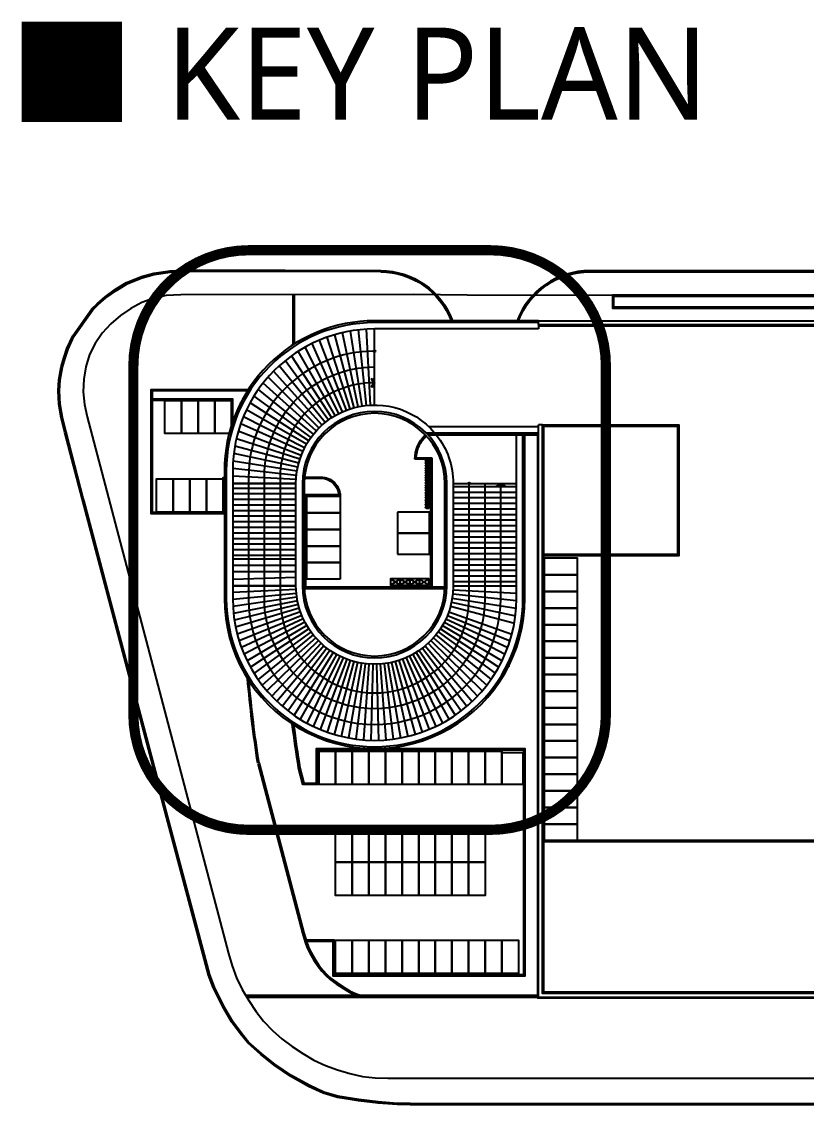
# Model space of a CAD drawing. Header units: millimetres. Extents: x 367092 to 767578, y 396038 to 811791.
# Drawn here: x 545715 to 553387, y 446179 to 456782 of the extents above; entities that cross this region are included whole.
import ezdxf
from ezdxf.enums import TextEntityAlignment as Align

# ---------------------------------------------------------------- set-up
doc = ezdxf.new("R2010")
doc.units = ezdxf.units.MM
doc.header["$LTSCALE"] = 100
doc.header["$MEASUREMENT"] = 0
doc.header["$PDSIZE"] = -10
doc.linetypes.add('CENTER', pattern=[2, 1.25, -0.25, 0.25, -0.25])
doc.linetypes.add('HID', pattern=[2.5, 1.5, -1])
for name, color, linetype in [('CEN(ST)', 1, 'CENTER'), ('KEYPLAN', 8, 'CONTINUOUS'), ('LED', 7, 'CONTINUOUS'), ('TEXT', 3, 'CONTINUOUS')]:
    doc.layers.add(name, color=color, linetype=linetype)
doc.styles.add('나눔바른고딕', font='NanumBarunGothic.ttf')

# ---------------------------------------------------------------- blocks, each defined once
blk = doc.blocks.new('KEYPLAN')
at = {"layer": 'KEYPLAN', "ltscale": 0.1}
h = blk.add_hatch(dxfattribs=at)
h.set_pattern_fill('ANSI31', color=256, scale=6944.444444, angle=135)
h.set_pattern_definition([(180, (-35652198.5, -330605.2), (-6e-14, -868.055556), [])])
h.paths.add_polyline_path([(42570, 108076), (52391, 108076), (52391, 119749), (42570, 119749)])
h = blk.add_hatch(dxfattribs=at)
h.set_pattern_fill('ANSI31', color=256, scale=6944.444444, angle=135)
h.set_pattern_definition([(180, (-35652198.5, -328621.1), (-6e-14, -868.055556), [])])
h.paths.add_polyline_path([(76796, 103876), (76796, 119749), (86617, 119749), (86617, 103876)])
at = {"layer": 'CEN(ST)', "linetype": 'HID', "ltscale": 0.5, "const_width": 1587}
blk.add_lwpolyline([(27153, 138053, -0.4142136), (45089, 155990), (82554, 155990, -0.4142136), (100490, 138053), (100490, 83903, -0.4142136), (82554, 65966), (45089, 65966, -0.4142136), (27153, 83903)], format="xyb", close=True, dxfattribs=at)
at = {"layer": 'KEYPLAN', "ltscale": 0.1}
for p, q in [((90040, 143757), (64594, 143757)), ((72964, 128628), (90040, 128628)), ((86617, 101892), (86617, 127339)), ((72616, 123339), (72616, 123416)), ((72616, 123416), (72993, 123416)), ((72616, 123258), (72616, 123317)), ((72616, 122961), (72616, 123236)), ((72616, 122879), (72616, 122939)), ((72635, 123258), (72635, 123317)), ((72635, 122879), (72635, 122939)), ((72648, 123258), (72648, 123317)), ((72648, 122879), (72648, 122939)), ((72666, 123339), (72666, 123366)), ((72666, 123366), (72944, 123366)), ((72666, 123258), (72666, 123317)), ((72666, 122961), (72666, 123236)), ((72666, 122879), (72666, 122939)), ((72944, 123339), (72944, 123366)), ((72944, 123258), (72944, 123317)), ((72944, 122961), (72944, 123236)), ((72944, 122879), (72944, 122939)), ((72962, 123258), (72962, 123317)), ((72962, 122879), (72962, 122939)), ((72975, 123258), (72975, 123317)), ((72975, 122879), (72975, 122939)), ((72993, 123339), (72993, 123416)), ((72993, 123258), (72993, 123317)), ((72993, 122961), (72993, 123236)), ((72993, 122879), (72993, 122939)), ((73324, 103728), (73324, 123519)), ((42570, 121733), (42570, 101892)), ((72616, 122582), (72616, 122857)), ((72616, 122501), (72616, 122560)), ((72616, 122202), (72616, 122478)), ((72616, 121823), (72616, 122099)), ((72616, 121742), (72616, 121801)), ((72616, 121719), (72616, 121643)), ((72616, 121643), (72993, 121643)), ((72616, 121445), (72616, 121521)), ((72616, 121521), (72993, 121521)), ((72616, 121364), (72616, 121423)), ((72616, 121067), (72616, 121342)), ((72635, 122500), (72635, 122560)), ((72635, 122121), (72635, 122180)), ((72635, 121742), (72635, 121801)), ((72635, 121364), (72635, 121423)), ((72648, 122500), (72648, 122560)), ((72648, 122121), (72648, 122180)), ((72648, 121742), (72648, 121801)), ((72648, 121364), (72648, 121423)), ((72666, 122582), (72666, 122857)), ((72666, 122501), (72666, 122560)), ((72666, 122202), (72666, 122478)), ((72666, 121823), (72666, 122099)), ((72666, 121742), (72666, 121801)), ((72666, 121719), (72666, 121693)), ((72666, 121693), (72944, 121693)), ((72666, 121445), (72666, 121472)), ((72666, 121472), (72944, 121472)), ((72666, 121364), (72666, 121423)), ((72666, 121067), (72666, 121342)), ((72944, 122582), (72944, 122857)), ((72944, 122501), (72944, 122560)), ((72944, 122202), (72944, 122478)), ((72944, 122121), (72944, 122180)), ((72944, 121823), (72944, 122099)), ((72944, 121742), (72944, 121801)), ((72944, 121719), (72944, 121693)), ((72944, 121445), (72944, 121472)), ((72944, 121364), (72944, 121423)), ((72944, 121067), (72944, 121342)), ((72962, 122500), (72962, 122560)), ((72962, 122121), (72962, 122180)), ((72962, 121742), (72962, 121801)), ((72962, 121364), (72962, 121423)), ((72975, 122500), (72975, 122560)), ((72975, 122121), (72975, 122180)), ((72975, 121742), (72975, 121801)), ((72975, 121364), (72975, 121423)), ((72993, 122582), (72993, 122857)), ((72993, 122501), (72993, 122560)), ((72993, 122202), (72993, 122478)), ((72993, 122121), (72993, 122180)), ((72993, 121823), (72993, 122099)), ((72993, 121742), (72993, 121801)), ((72993, 121719), (72993, 121643)), ((72993, 121445), (72993, 121521)), ((72993, 121364), (72993, 121423)), ((72993, 121067), (72993, 121342)), ((72616, 120985), (72616, 121044)), ((72616, 120688), (72616, 120963)), ((72616, 120606), (72616, 120665)), ((72616, 120308), (72616, 120584)), ((72616, 119929), (72616, 120205)), ((72616, 119848), (72616, 119907)), ((72616, 119825), (72616, 119749)), ((72616, 119749), (72993, 119749)), ((72616, 119512), (72616, 119588)), ((72616, 119588), (72993, 119588)), ((72635, 120985), (72635, 121044)), ((72635, 120606), (72635, 120665)), ((72635, 120226), (72635, 120286)), ((72635, 119847), (72635, 119907)), ((72648, 120985), (72648, 121044)), ((72648, 120606), (72648, 120665)), ((72648, 120226), (72648, 120286)), ((72648, 119847), (72648, 119907)), ((72666, 120985), (72666, 121044)), ((72666, 120688), (72666, 120963)), ((72666, 120606), (72666, 120665)), ((72666, 120308), (72666, 120584)), ((72666, 119929), (72666, 120205)), ((72666, 119848), (72666, 119907)), ((72666, 119825), (72666, 119798)), ((72666, 119798), (72944, 119798)), ((72666, 119512), (72666, 119538)), ((72666, 119538), (72944, 119538)), ((72944, 120985), (72944, 121044)), ((72944, 120688), (72944, 120963)), ((72944, 120606), (72944, 120665)), ((72944, 120308), (72944, 120584)), ((72944, 120227), (72944, 120286)), ((72944, 119929), (72944, 120205)), ((72944, 119848), (72944, 119907)), ((72944, 119825), (72944, 119798)), ((72944, 119512), (72944, 119538)), ((72962, 120985), (72962, 121044)), ((72962, 120606), (72962, 120665)), ((72962, 120226), (72962, 120286)), ((72962, 119847), (72962, 119907)), ((72975, 120985), (72975, 121044)), ((72975, 120606), (72975, 120665)), ((72975, 120226), (72975, 120286)), ((72975, 119847), (72975, 119907)), ((72993, 120985), (72993, 121044)), ((72993, 120688), (72993, 120963)), ((72993, 120606), (72993, 120665)), ((72993, 120308), (72993, 120584)), ((72993, 120227), (72993, 120286)), ((72993, 119929), (72993, 120205)), ((72993, 119848), (72993, 119907)), ((72993, 119825), (72993, 119749)), ((72993, 119512), (72993, 119588)), ((72616, 119431), (72616, 119489)), ((72616, 119133), (72616, 119409)), ((72616, 119052), (72616, 119111)), ((72616, 118754), (72616, 119030)), ((72616, 118673), (72616, 118732)), ((72616, 118375), (72616, 118650)), ((72616, 117996), (72616, 118271)), ((72616, 117914), (72616, 117974)), ((72616, 117892), (72616, 117815)), ((72635, 119431), (72635, 119489)), ((72635, 119051), (72635, 119111)), ((72635, 118672), (72635, 118732)), ((72635, 118293), (72635, 118353)), ((72635, 117914), (72635, 117974)), ((72648, 119431), (72648, 119489)), ((72648, 119051), (72648, 119111)), ((72648, 118672), (72648, 118732)), ((72648, 118293), (72648, 118353)), ((72648, 117914), (72648, 117974)), ((72666, 119431), (72666, 119489)), ((72666, 119133), (72666, 119409)), ((72666, 119052), (72666, 119111)), ((72666, 118754), (72666, 119030)), ((72666, 118673), (72666, 118732)), ((72666, 118375), (72666, 118650)), ((72666, 117996), (72666, 118271)), ((72666, 117914), (72666, 117974)), ((72666, 117892), (72666, 117865)), ((72666, 117865), (72944, 117865)), ((72944, 119431), (72944, 119489)), ((72944, 119133), (72944, 119409)), ((72944, 119052), (72944, 119111)), ((72944, 118754), (72944, 119030)), ((72944, 118673), (72944, 118732)), ((72944, 118375), (72944, 118650)), ((72944, 118293), (72944, 118353)), ((72944, 117996), (72944, 118271)), ((72944, 117914), (72944, 117974)), ((72944, 117892), (72944, 117865)), ((72962, 119431), (72962, 119489)), ((72962, 119051), (72962, 119111)), ((72962, 118672), (72962, 118732)), ((72962, 118293), (72962, 118353)), ((72962, 117914), (72962, 117974)), ((72975, 119431), (72975, 119489)), ((72975, 119051), (72975, 119111)), ((72975, 118672), (72975, 118732)), ((72975, 118293), (72975, 118353)), ((72975, 117914), (72975, 117974)), ((72993, 119431), (72993, 119489)), ((72993, 119133), (72993, 119409)), ((72993, 119052), (72993, 119111)), ((72993, 118754), (72993, 119030)), ((72993, 118673), (72993, 118732)), ((72993, 118375), (72993, 118650)), ((72993, 118293), (72993, 118353)), ((72993, 117996), (72993, 118271)), ((72993, 117914), (72993, 117974)), ((72993, 117892), (72993, 117815)), ((72616, 117815), (72993, 117815)), ((72616, 117617), (72616, 117693)), ((72616, 117693), (72993, 117693)), ((72616, 117536), (72616, 117595)), ((72616, 117239), (72616, 117514)), ((72616, 117157), (72616, 117217)), ((72616, 116860), (72616, 117135)), ((72616, 116778), (72616, 116838)), ((72616, 116480), (72616, 116756)), ((72616, 116101), (72616, 116377)), ((72635, 117536), (72635, 117595)), ((72635, 117157), (72635, 117217)), ((72635, 116778), (72635, 116838)), ((72635, 116398), (72635, 116458)), ((72648, 117536), (72648, 117595)), ((72648, 117157), (72648, 117217)), ((72648, 116778), (72648, 116838)), ((72648, 116398), (72648, 116458)), ((72666, 117617), (72666, 117644)), ((72666, 117644), (72944, 117644)), ((72666, 117536), (72666, 117595)), ((72666, 117239), (72666, 117514)), ((72666, 117157), (72666, 117217)), ((72666, 116860), (72666, 117135)), ((72666, 116778), (72666, 116838)), ((72666, 116480), (72666, 116756)), ((72666, 116101), (72666, 116377)), ((72944, 117617), (72944, 117644)), ((72944, 117536), (72944, 117595)), ((72944, 117239), (72944, 117514)), ((72944, 117157), (72944, 117217)), ((72944, 116860), (72944, 117135)), ((72944, 116778), (72944, 116838)), ((72944, 116480), (72944, 116756)), ((72944, 116399), (72944, 116458)), ((72944, 116101), (72944, 116377)), ((72962, 117536), (72962, 117595)), ((72962, 117157), (72962, 117217)), ((72962, 116778), (72962, 116838)), ((72962, 116398), (72962, 116458)), ((72975, 117536), (72975, 117595)), ((72975, 117157), (72975, 117217)), ((72975, 116778), (72975, 116838)), ((72975, 116398), (72975, 116458)), ((72993, 117617), (72993, 117693)), ((72993, 117536), (72993, 117595)), ((72993, 117239), (72993, 117514)), ((72993, 117157), (72993, 117217)), ((72993, 116860), (72993, 117135)), ((72993, 116778), (72993, 116838)), ((72993, 116480), (72993, 116756)), ((72993, 116399), (72993, 116458)), ((72993, 116101), (72993, 116377)), ((73125, 115311), (68165, 115311)), ((68165, 115311), (68165, 112037)), ((72616, 116020), (72616, 116079)), ((72616, 115997), (72616, 115921)), ((72616, 115921), (72993, 115921)), ((72635, 116020), (72635, 116079)), ((72648, 116020), (72648, 116079)), ((72666, 116020), (72666, 116079)), ((72666, 115997), (72666, 115971)), ((72666, 115971), (72944, 115971)), ((72944, 116020), (72944, 116079)), ((72944, 115997), (72944, 115971)), ((72962, 116020), (72962, 116079)), ((72975, 116020), (72975, 116079)), ((72993, 116020), (72993, 116079)), ((72993, 115997), (72993, 115921)), ((73125, 112037), (73125, 115311)), ((73125, 112037), (68165, 112037)), ((68165, 112037), (68165, 108763)), ((68165, 112037), (73125, 112037)), ((73125, 108763), (73125, 112037)), ((68165, 108763), (73125, 108763)), ((42572, 104876), (52391, 105221))]:
    blk.add_line(p, q, dxfattribs=at)
for points in [[(70122, 23278), (68112, 23280), (65137, 23505), (62112, 23900), (58831, 24403), (56634, 25061), (54338, 26121), (51577, 27663), (48997, 29418), (46918, 31054), (44896, 32874), (43714, 34322), (42377, 36155), (41190, 38200), (39536, 41471), (38809, 43404), (32301, 67914), (19195, 117421), (16519, 127664), (15947, 129967), (15592, 132065), (15470, 134149), (15584, 135862), (15963, 137895), (16365, 139294), (16829, 140720), (17730, 142684), (20728, 146870), (21556, 147689), (22774, 148777), (24401, 149921), (26097, 150954), (28438, 151899), (30339, 152407), (32836, 152795), (34887, 152889), (35879, 152888)], [(70123, 23476), (68120, 23478), (65157, 23702), (62140, 24096), (58874, 24597), (56704, 25247), (54428, 26298), (51681, 27832), (49114, 29579), (47046, 31205), (45040, 33011), (43871, 34443), (42543, 36264), (41364, 38294), (39718, 41551), (38998, 43465), (32507, 67914), (19506, 117021), (19383, 117486), (16712, 127713), (16141, 130007), (15790, 132088), (15669, 134148), (15781, 135838), (16157, 137849), (16555, 139236), (17014, 140648), (17902, 142584), (20879, 146741), (21692, 147544), (22898, 148622), (24510, 149755), (26187, 150776), (28501, 151710), (30380, 152212), (32856, 152597), (34892, 152691), (35879, 152689)], [(65537, 152810), (35879, 152884)], [(65537, 152612), (35879, 152686)], [(171446, 148956), (78972, 148999), (70683, 149112), (34530, 149086), (32225, 148972), (30324, 148571), (28484, 147882), (26766, 146964), (25156, 145860), (23672, 144576), (22325, 143131), (21209, 141525), (20339, 139770), (19755, 137898), (19454, 135975), (19362, 134003), (19563, 132041), (19984, 130116), (41931, 46737), (42488, 44840), (43154, 42990), (44056, 41157), (45047, 39462), (46139, 37792), (47361, 36241), (48721, 34798), (50200, 33487), (51789, 32310), (53460, 31206), (55171, 30205), (56968, 29364), (58836, 28678), (60743, 28103), (62692, 27662), (64665, 27456), (66643, 27393), (273508, 27393)], [(51947, 141325), (51941, 149099)], [(52145, 141451), (52139, 149099)], [(90040, 144749), (64594, 144749)], [(90040, 144452), (90040, 145047), (254623, 145047)], [(62057, 131685), (59612, 143186)], [(62685, 131801), (60842, 143435)], [(63318, 131885), (62085, 143614)], [(63955, 131935), (63337, 143721)], [(64594, 131952), (64594, 143757)], [(90040, 144452), (90040, 143757)], [(90040, 144452), (254623, 144452)], [(90040, 144253), (254425, 144253), (254425, 133837), (257897, 133837), (257897, 137606), (264941, 137606), (264941, 47378), (257897, 47378), (257897, 51148), (254425, 51148), (254425, 40731), (90834, 40731), (90834, 128678)], [(59630, 130897), (54905, 141511)], [(60221, 131141), (56041, 142029)], [(60823, 131354), (57207, 142482)], [(61435, 131536), (58399, 142868)], [(58492, 130317), (52734, 140291)], [(59054, 130622), (53801, 140931)], [(56914, 129232), (49786, 138036)], [(57421, 129621), (50723, 138841)], [(57948, 129983), (51707, 139593)], [(56429, 128817), (48897, 137182)], [(55526, 127914), (47277, 135341)], [(55965, 128378), (48060, 136283)], [(64197, 136086), (64594, 135399), (64197, 134712), (64111, 134761), (64479, 135399), (64111, 136037), (64197, 136086)], [(44978, 134333), (29871, 134333), (29871, 115111), (41280, 115111), (41280, 120468)], [(44852, 134134), (30070, 134134), (30070, 132869)], [(54722, 126922), (45880, 133346)], [(55111, 127429), (46550, 134361)], [(42570, 129380), (42570, 132869), (30070, 132869)], [(42371, 128783), (42371, 132671), (30070, 132671), (30070, 115309), (41082, 115309), (41082, 120667), (41280, 120667)], [(42008, 127512), (39792, 127512), (39792, 132671), (42371, 132671), (42371, 128783)], [(54360, 126395), (45269, 132299)], [(53721, 125289), (44231, 130125)], [(54026, 125851), (44719, 131224)], [(53446, 124712), (43805, 129005)], [(254623, 40533), (90635, 40533), (90635, 128876), (90040, 128876)], [(254623, 39938), (90040, 39938), (90040, 128876)], [(90635, 128876), (111791, 128876), (111791, 108539), (90635, 108539)], [(90635, 128678), (111593, 128678), (111593, 108737), (90635, 108737)], [(52988, 123520), (43142, 126720)], [(53202, 124122), (43442, 127869)], [(72560, 127636), (90040, 127636)], [(72844, 127339), (90040, 127339)], [(266528, 44675), (265859, 44675), (265859, 39814), (89916, 39814), (89916, 127438)], [(52807, 122908), (42905, 125561)], [(52542, 121658), (42621, 123230)], [(52658, 122286), (42731, 124396)], [(73324, 123519), (70844, 123519)], [(73522, 123718), (71046, 123718)], [(73522, 103728), (73522, 123718)], [(52458, 121025), (42572, 122064)], [(52408, 120388), (42570, 120904)], [(42570, 119749), (52391, 119749)], [(52391, 119749), (42570, 119749)], [(76796, 119749), (86617, 119749)], [(83475, 119353), (84162, 119749), (84849, 119353), (84800, 119267), (84162, 119635), (83524, 119267), (83475, 119353)], [(42570, 108076), (52391, 108076)], [(42570, 107084), (52391, 107084)], [(42570, 106092), (52391, 106092)], [(67074, 103976), (68562, 103976), (68562, 104968), (67074, 104968), (67074, 103976), (68562, 104968), (68562, 103976), (67074, 104968)], [(68562, 103976), (70050, 103976), (70050, 104968), (68562, 104968), (68562, 103976), (70050, 104968), (70050, 103976), (68562, 104968)], [(70050, 103976), (71538, 103976), (71538, 104968), (70050, 104968), (70050, 103976), (71538, 104968), (71538, 103976), (70050, 104968)], [(71538, 103976), (73026, 103976), (73026, 104968), (71538, 104968), (71538, 103976), (73026, 104968), (73026, 103976), (71538, 104968)], [(52391, 103876), (42570, 103876)], [(42570, 103876), (52391, 103876)], [(52391, 103876), (42570, 103876)], [(52406, 103287), (42570, 102811)], [(52448, 102699), (42570, 101741)], [(53681, 103728), (75505, 103728)], [(53681, 103430), (75497, 103430)], [(76779, 103238), (86617, 102722)], [(76796, 103876), (86617, 103876)], [(52519, 102113), (42604, 100665)], [(52619, 101532), (42691, 99588)], [(76529, 101339), (86456, 99229)], [(76646, 101967), (86567, 100396)], [(76729, 102601), (86615, 101562)], [(52746, 100956), (42831, 98512)], [(52901, 100387), (43025, 97440)], [(53083, 99826), (43272, 96374)], [(76104, 99826), (85915, 96374)], [(76380, 100718), (86282, 98065)], [(53292, 99275), (43574, 95318)], [(53528, 98734), (43929, 94274)], [(53789, 98206), (44338, 93245)], [(54076, 97690), (44800, 92235)], [(75112, 97690), (84387, 92235)], [(75398, 98206), (84849, 93245)], [(75660, 98734), (85258, 94274)], [(75895, 99275), (85613, 95318)], [(54387, 97189), (45314, 91245)], [(54722, 96704), (45880, 90280)], [(55080, 96235), (46496, 89341)], [(74108, 96235), (82691, 89341)], [(74466, 96704), (83307, 90280)], [(74801, 97189), (83873, 91245)], [(55460, 95785), (47161, 88433)], [(55862, 95353), (47874, 87556)], [(56284, 94941), (48634, 86715)], [(56725, 94550), (49438, 85913)], [(72462, 94550), (79749, 85913)], [(72904, 94941), (80553, 86715)], [(73326, 95353), (81313, 87556)], [(73727, 95785), (82026, 88433)], [(57185, 94181), (50284, 85150)], [(57662, 93834), (51172, 84431)], [(58155, 93511), (52097, 83757)], [(58663, 93212), (53058, 83131)], [(59186, 92938), (54052, 82555)], [(59720, 92689), (55077, 82030)], [(69467, 92689), (74110, 82030)], [(70002, 92938), (75135, 82555)], [(70524, 93212), (76129, 83131)], [(71032, 93511), (77090, 83757)], [(71525, 93834), (78016, 84431)], [(72002, 94181), (78903, 85150)], [(60267, 92467), (56130, 81560)], [(60823, 92271), (57207, 81144)], [(61388, 92103), (58307, 80785)], [(61961, 91961), (59424, 80484)], [(62539, 91848), (60557, 80241)], [(63123, 91763), (61702, 80059)], [(63710, 91706), (62855, 79937)], [(64299, 91678), (64014, 79876)], [(64889, 91678), (65174, 79876)], [(65478, 91706), (66332, 79937)], [(66064, 91763), (67486, 80059)], [(66648, 91848), (68630, 80241)], [(67227, 91961), (69763, 80484)], [(67799, 92103), (70881, 80785)], [(68364, 92271), (71980, 81144)], [(68921, 92467), (73057, 81560)], [(64594, 78380), (87709, 78380), (87709, 43460), (58344, 43460), (58344, 48817), (53935, 48817)], [(64594, 78579), (87907, 78579), (87907, 43261), (58145, 43261), (58145, 48618), (53993, 48618)], [(46464, 76286), (53401, 49930), (53810, 48536), (54130, 47649), (54549, 46797), (55174, 45727), (55815, 44747), (56386, 44023), (57020, 43350), (57705, 42743), (58616, 42068), (59753, 41317), (60713, 40755), (61553, 40362), (61898, 40235)], [(46655, 76337), (53592, 49983), (53999, 48598), (54313, 47726), (54724, 46891), (55343, 45832), (55976, 44863), (56537, 44152), (57158, 43493), (57830, 42897), (58730, 42231), (59858, 41485), (60805, 40931), (61629, 40546), (62473, 40235)], [(254822, 50950), (254822, 54104), (249862, 54104), (249862, 64293), (90635, 64293)], [(254623, 50950), (254623, 53906), (249663, 53906), (249663, 64095), (90635, 64095)], [(89916, 40235), (44624, 40235)], [(89916, 39938), (44798, 39938)]]:
    blk.add_lwpolyline(points, dxfattribs=at)
for points in [[(65537, 152810), (65537, 152810, -0.313556), (76697, 145047)], [(65537, 152612, -0.311828), (76485, 145047, -0.311828)], [(211122, 152813), (97976, 152813, 0.31169), (86717, 145049), (86717, 145047)], [(86928, 145047, -0.3099832), (97976, 152614), (211122, 152615)], [(90040, 145047), (64594, 145047, 0.4142136), (41280, 121733), (41280, 101892, 1.0000003), (87907, 101892), (87907, 127339)], [(75506, 144749), (64594, 144749, 0.4142136), (41578, 121733), (41578, 101892, 1), (87610, 101892), (87610, 127339)], [(64594, 140310, 0.4142136), (45025, 120741), (45025, 101892, 1.0000005), (84162, 101892), (84162, 119749)], [(81707, 119749), (81707, 101892, -1.0000003), (47481, 101892), (47481, 120741, -0.4142136), (64594, 137855)], [(64594, 135399, 0.4142136), (49936, 120741), (49936, 101892, 1.0000006), (79251, 101892), (79251, 119749)], [(74149, 127339, -0.1694011), (76796, 119749), (76796, 103876, -1), (52391, 103876), (52391, 119749, -0.6984771), (73905, 127636, -0.6984771)], [(53383, 103876, 1), (75804, 103876), (75804, 119749, 1), (53383, 119749), (53383, 103876)], [(53681, 103876, 1), (75506, 103876), (75506, 119749, 1), (53681, 119749), (53681, 103876)], [(70844, 123519, -0.2042349), (72461, 127312, -0.2042349)], [(71046, 123718, -0.1939549), (72597, 127168, -0.1939549)], [(72659, 123339, 0.2594763), (72641, 123349, 0.2594763), (72623, 123339, 1)], [(72623, 123317, 0.1795348), (72635, 123308, 1)], [(72635, 123267, 0.1795348), (72623, 123258, 1)], [(72623, 123236, 0.5564149), (72659, 123236, 1)], [(72659, 122960, 0.2594763), (72641, 122970, 0.2594763), (72623, 122960, 1)], [(72623, 122938, 0.1795348), (72635, 122929, 1)], [(72635, 122888, 0.1795348), (72623, 122879, 1)], [(72648, 123308, 0.1795348), (72659, 123317, 0.2594763)], [(72659, 123258, 0.1795348), (72648, 123267, 0.2594763)], [(72648, 122929, 0.1795348), (72659, 122938, 0.2594763)], [(72659, 122879, 0.1795348), (72648, 122888, 0.2594763)], [(72951, 123339, -0.2594763), (72969, 123349, -0.2594763), (72986, 123339, -1)], [(72962, 123308, -0.1795348), (72951, 123317, -0.2594763)], [(72951, 123258, -0.1795348), (72962, 123267, -0.2594763)], [(72986, 123236, -0.5564149), (72951, 123236, -1)], [(72951, 122960, -0.2594763), (72969, 122970, -0.2594763), (72986, 122960, -1)], [(72962, 122929, -0.1795348), (72951, 122938, -0.2594763)], [(72951, 122879, -0.1795348), (72962, 122888, -0.2594763)], [(72986, 123317, -0.1795348), (72975, 123308, -1)], [(72975, 123267, -0.1795348), (72986, 123258, -1)], [(72986, 122938, -0.1795348), (72975, 122929, -1)], [(72975, 122888, -0.1795348), (72986, 122879, -1)], [(72623, 122857, 0.5564149), (72659, 122857, 1)], [(72659, 122581, 0.2594763), (72641, 122591, 0.2594763), (72623, 122581, 1)], [(72623, 122559, 0.1795348), (72635, 122550, 1)], [(72635, 122509, 0.1795348), (72623, 122501, 1)], [(72623, 122478, 0.5564149), (72659, 122478, 1)], [(72659, 122201, 0.2594763), (72641, 122211, 0.2594763), (72623, 122201, 1)], [(72623, 122179, 0.1795348), (72635, 122170, 1)], [(72635, 122130, 0.1795348), (72623, 122121, 1)], [(72623, 122098, 0.5564149), (72659, 122098, 1)], [(72659, 121823, 0.2594763), (72641, 121833, 0.2594763), (72623, 121823, 1)], [(72623, 121801, 0.1795348), (72635, 121792, 1)], [(72635, 121751, 0.1795348), (72623, 121742, 1)], [(72623, 121720, 0.5564149), (72659, 121720, 1)], [(72659, 121445, 0.2594763), (72641, 121455, 0.2594763), (72623, 121445, 1)], [(72623, 121423, 0.1795348), (72635, 121414, 1)], [(72635, 121373, 0.1795348), (72623, 121364, 1)], [(72623, 121342, 0.5564149), (72659, 121342, 1)], [(72648, 122550, 0.1795348), (72659, 122559, 0.2594763)], [(72659, 122501, 0.1795348), (72648, 122509, 0.2594763)], [(72648, 122170, 0.1795348), (72659, 122179, 0.2594763)], [(72659, 122121, 0.1795348), (72648, 122130, 0.2594763)], [(72648, 121792, 0.1795348), (72659, 121801, 0.2594763)], [(72659, 121742, 0.1795348), (72648, 121751, 0.2594763)], [(72648, 121414, 0.1795348), (72659, 121423, 0.2594763)], [(72659, 121364, 0.1795348), (72648, 121373, 0.2594763)], [(72986, 122857, -0.5564149), (72951, 122857, -1)], [(72951, 122581, -0.2594763), (72969, 122591, -0.2594763), (72986, 122581, -1)], [(72962, 122550, -0.1795348), (72951, 122559, -0.2594763)], [(72951, 122501, -0.1795348), (72962, 122509, -0.2594763)], [(72986, 122478, -0.5564149), (72951, 122478, -1)], [(72951, 122201, -0.2594763), (72969, 122211, -0.2594763), (72986, 122201, -1)], [(72962, 122170, -0.1795348), (72951, 122179, -0.2594763)], [(72951, 122121, -0.1795348), (72962, 122130, -0.2594763)], [(72986, 122098, -0.5564149), (72951, 122098, -1)], [(72951, 121823, -0.2594763), (72969, 121833, -0.2594763), (72986, 121823, -1)], [(72962, 121792, -0.1795348), (72951, 121801, -0.2594763)], [(72951, 121742, -0.1795348), (72962, 121751, -0.2594763)], [(72986, 121720, -0.5564149), (72951, 121720, -1)], [(72951, 121445, -0.2594763), (72969, 121455, -0.2594763), (72986, 121445, -1)], [(72962, 121414, -0.1795348), (72951, 121423, -0.2594763)], [(72951, 121364, -0.1795348), (72962, 121373, -0.2594763)], [(72986, 121342, -0.5564149), (72951, 121342, -1)], [(72986, 122559, -0.1795348), (72975, 122550, -1)], [(72975, 122509, -0.1795348), (72986, 122501, -1)], [(72986, 122179, -0.1795348), (72975, 122170, -1)], [(72975, 122130, -0.1795348), (72986, 122121, -1)], [(72986, 121801, -0.1795348), (72975, 121792, -1)], [(72975, 121751, -0.1795348), (72986, 121742, -1)], [(72986, 121423, -0.1795348), (72975, 121414, -1)], [(72975, 121373, -0.1795348), (72986, 121364, -1)], [(53712, 120567), (56260, 120567, -0.3934265), (59031, 117988), (53681, 117988), (53681, 103678)], [(53728, 120766), (56260, 120766, -0.4142136), (59237, 117790), (53879, 117790), (53879, 103678)], [(72659, 121066, 0.2594763), (72641, 121076, 0.2594763), (72623, 121066, 1)], [(72623, 121044, 0.1795348), (72635, 121035, 1)], [(72635, 120994, 0.1795348), (72623, 120985, 1)], [(72623, 120963, 0.5564149), (72659, 120963, 1)], [(72659, 120687, 0.2594763), (72641, 120697, 0.2594763), (72623, 120687, 1)], [(72623, 120665, 0.1795348), (72635, 120656, 1)], [(72635, 120615, 0.1795348), (72623, 120606, 1)], [(72623, 120584, 0.5564149), (72659, 120584, 1)], [(72659, 120307, 0.2594763), (72641, 120317, 0.2594763), (72623, 120307, 1)], [(72623, 120285, 0.1795348), (72635, 120276, 1)], [(72635, 120235, 0.1795348), (72623, 120226, 1)], [(72623, 120204, 0.5564149), (72659, 120204, 1)], [(72659, 119929, 0.2594763), (72641, 119939, 0.2594763), (72623, 119929, 1)], [(72623, 119906, 0.1795348), (72635, 119898, 1)], [(72635, 119857, 0.1795348), (72623, 119848, 1)], [(72623, 119826, 0.5564149), (72659, 119826, 1)], [(72659, 119512, 0.2594763), (72641, 119522, 0.2594763), (72623, 119512, 1)], [(72648, 121035, 0.1795348), (72659, 121044, 0.2594763)], [(72659, 120985, 0.1795348), (72648, 120994, 0.2594763)], [(72648, 120656, 0.1795348), (72659, 120665, 0.2594763)], [(72659, 120606, 0.1795348), (72648, 120615, 0.2594763)], [(72648, 120276, 0.1795348), (72659, 120285, 0.2594763)], [(72659, 120226, 0.1795348), (72648, 120235, 0.2594763)], [(72648, 119898, 0.1795348), (72659, 119906, 0.2594763)], [(72659, 119848, 0.1795348), (72648, 119857, 0.2594763)], [(72951, 121066, -0.2594763), (72969, 121076, -0.2594763), (72986, 121066, -1)], [(72962, 121035, -0.1795348), (72951, 121044, -0.2594763)], [(72951, 120985, -0.1795348), (72962, 120994, -0.2594763)], [(72986, 120963, -0.5564149), (72951, 120963, -1)], [(72951, 120687, -0.2594763), (72969, 120697, -0.2594763), (72986, 120687, -1)], [(72962, 120656, -0.1795348), (72951, 120665, -0.2594763)], [(72951, 120606, -0.1795348), (72962, 120615, -0.2594763)], [(72986, 120584, -0.5564149), (72951, 120584, -1)], [(72951, 120307, -0.2594763), (72969, 120317, -0.2594763), (72986, 120307, -1)], [(72962, 120276, -0.1795348), (72951, 120285, -0.2594763)], [(72951, 120226, -0.1795348), (72962, 120235, -0.2594763)], [(72986, 120204, -0.5564149), (72951, 120204, -1)], [(72951, 119929, -0.2594763), (72969, 119939, -0.2594763), (72986, 119929, -1)], [(72962, 119898, -0.1795348), (72951, 119906, -0.2594763)], [(72951, 119848, -0.1795348), (72962, 119857, -0.2594763)], [(72986, 119826, -0.5564149), (72951, 119826, -1)], [(72951, 119512, -0.2594763), (72969, 119522, -0.2594763), (72986, 119512, -1)], [(72986, 121044, -0.1795348), (72975, 121035, -1)], [(72975, 120994, -0.1795348), (72986, 120985, -1)], [(72986, 120665, -0.1795348), (72975, 120656, -1)], [(72975, 120615, -0.1795348), (72986, 120606, -1)], [(72986, 120285, -0.1795348), (72975, 120276, -1)], [(72975, 120235, -0.1795348), (72986, 120226, -1)], [(72986, 119906, -0.1795348), (72975, 119898, -1)], [(72975, 119857, -0.1795348), (72986, 119848, -1)], [(72623, 119489, 0.1795348), (72635, 119481, 1)], [(72635, 119440, 0.1795348), (72623, 119431, 1)], [(72623, 119409, 0.5564149), (72659, 119409, 1)], [(72659, 119133, 0.2594763), (72641, 119143, 0.2594763), (72623, 119133, 1)], [(72623, 119110, 0.1795348), (72635, 119102, 1)], [(72635, 119061, 0.1795348), (72623, 119052, 1)], [(72623, 119030, 0.5564149), (72659, 119030, 1)], [(72659, 118754, 0.2594763), (72641, 118764, 0.2594763), (72623, 118754, 1)], [(72623, 118732, 0.1795348), (72635, 118723, 1)], [(72635, 118682, 0.1795348), (72623, 118673, 1)], [(72623, 118651, 0.5564149), (72659, 118651, 1)], [(72659, 118374, 0.2594763), (72641, 118384, 0.2594763), (72623, 118374, 1)], [(72623, 118352, 0.1795348), (72635, 118343, 1)], [(72635, 118302, 0.1795348), (72623, 118293, 1)], [(72623, 118271, 0.5564149), (72659, 118271, 1)], [(72659, 117995, 0.2594763), (72641, 118005, 0.2594763), (72623, 117995, 1)], [(72623, 117973, 0.1795348), (72635, 117964, 1)], [(72635, 117923, 0.1795348), (72623, 117914, 1)], [(72623, 117892, 0.5564149), (72659, 117892, 1)], [(72648, 119481, 0.1795348), (72659, 119489, 0.2594763)], [(72659, 119431, 0.1795348), (72648, 119440, 0.2594763)], [(72648, 119102, 0.1795348), (72659, 119110, 0.2594763)], [(72659, 119052, 0.1795348), (72648, 119061, 0.2594763)], [(72648, 118723, 0.1795348), (72659, 118732, 0.2594763)], [(72659, 118673, 0.1795348), (72648, 118682, 0.2594763)], [(72648, 118343, 0.1795348), (72659, 118352, 0.2594763)], [(72659, 118293, 0.1795348), (72648, 118302, 0.2594763)], [(72648, 117964, 0.1795348), (72659, 117973, 0.2594763)], [(72659, 117914, 0.1795348), (72648, 117923, 0.2594763)], [(72962, 119481, -0.1795348), (72951, 119489, -0.2594763)], [(72951, 119431, -0.1795348), (72962, 119440, -0.2594763)], [(72986, 119409, -0.5564149), (72951, 119409, -1)], [(72951, 119133, -0.2594763), (72969, 119143, -0.2594763), (72986, 119133, -1)], [(72962, 119102, -0.1795348), (72951, 119110, -0.2594763)], [(72951, 119052, -0.1795348), (72962, 119061, -0.2594763)], [(72986, 119030, -0.5564149), (72951, 119030, -1)], [(72951, 118754, -0.2594763), (72969, 118764, -0.2594763), (72986, 118754, -1)], [(72962, 118723, -0.1795348), (72951, 118732, -0.2594763)], [(72951, 118673, -0.1795348), (72962, 118682, -0.2594763)], [(72986, 118651, -0.5564149), (72951, 118651, -1)], [(72951, 118374, -0.2594763), (72969, 118384, -0.2594763), (72986, 118374, -1)], [(72962, 118343, -0.1795348), (72951, 118352, -0.2594763)], [(72951, 118293, -0.1795348), (72962, 118302, -0.2594763)], [(72986, 118271, -0.5564149), (72951, 118271, -1)], [(72951, 117995, -0.2594763), (72969, 118005, -0.2594763), (72986, 117995, -1)], [(72962, 117964, -0.1795348), (72951, 117973, -0.2594763)], [(72951, 117914, -0.1795348), (72962, 117923, -0.2594763)], [(72986, 117892, -0.5564149), (72951, 117892, -1)], [(72986, 119489, -0.1795348), (72975, 119481, -1)], [(72975, 119440, -0.1795348), (72986, 119431, -1)], [(72986, 119110, -0.1795348), (72975, 119102, -1)], [(72975, 119061, -0.1795348), (72986, 119052, -1)], [(72986, 118732, -0.1795348), (72975, 118723, -1)], [(72975, 118682, -0.1795348), (72986, 118673, -1)], [(72986, 118352, -0.1795348), (72975, 118343, -1)], [(72975, 118302, -0.1795348), (72986, 118293, -1)], [(72986, 117973, -0.1795348), (72975, 117964, -1)], [(72975, 117923, -0.1795348), (72986, 117914, -1)], [(72659, 117617, 0.2594763), (72641, 117627, 0.2594763), (72623, 117617, 1)], [(72623, 117595, 0.1795348), (72635, 117586, 1)], [(72635, 117545, 0.1795348), (72623, 117536, 1)], [(72623, 117514, 0.5564149), (72659, 117514, 1)], [(72659, 117238, 0.2594763), (72641, 117248, 0.2594763), (72623, 117238, 1)], [(72623, 117216, 0.1795348), (72635, 117207, 1)], [(72635, 117166, 0.1795348), (72623, 117157, 1)], [(72623, 117135, 0.5564149), (72659, 117135, 1)], [(72659, 116859, 0.2594763), (72641, 116869, 0.2594763), (72623, 116859, 1)], [(72623, 116837, 0.1795348), (72635, 116828, 1)], [(72635, 116787, 0.1795348), (72623, 116778, 1)], [(72623, 116756, 0.5564149), (72659, 116756, 1)], [(72659, 116479, 0.2594763), (72641, 116489, 0.2594763), (72623, 116479, 1)], [(72623, 116457, 0.1795348), (72635, 116448, 1)], [(72635, 116407, 0.1795348), (72623, 116398, 1)], [(72623, 116376, 0.5564149), (72659, 116376, 1)], [(72648, 117586, 0.1795348), (72659, 117595, 0.2594763)], [(72659, 117536, 0.1795348), (72648, 117545, 0.2594763)], [(72648, 117207, 0.1795348), (72659, 117216, 0.2594763)], [(72659, 117157, 0.1795348), (72648, 117166, 0.2594763)], [(72648, 116828, 0.1795348), (72659, 116837, 0.2594763)], [(72659, 116778, 0.1795348), (72648, 116787, 0.2594763)], [(72648, 116448, 0.1795348), (72659, 116457, 0.2594763)], [(72659, 116398, 0.1795348), (72648, 116407, 0.2594763)], [(72951, 117617, -0.2594763), (72969, 117627, -0.2594763), (72986, 117617, -1)], [(72962, 117586, -0.1795348), (72951, 117595, -0.2594763)], [(72951, 117536, -0.1795348), (72962, 117545, -0.2594763)], [(72986, 117514, -0.5564149), (72951, 117514, -1)], [(72951, 117238, -0.2594763), (72969, 117248, -0.2594763), (72986, 117238, -1)], [(72962, 117207, -0.1795348), (72951, 117216, -0.2594763)], [(72951, 117157, -0.1795348), (72962, 117166, -0.2594763)], [(72986, 117135, -0.5564149), (72951, 117135, -1)], [(72951, 116859, -0.2594763), (72969, 116869, -0.2594763), (72986, 116859, -1)], [(72962, 116828, -0.1795348), (72951, 116837, -0.2594763)], [(72951, 116778, -0.1795348), (72962, 116787, -0.2594763)], [(72986, 116756, -0.5564149), (72951, 116756, -1)], [(72951, 116479, -0.2594763), (72969, 116489, -0.2594763), (72986, 116479, -1)], [(72962, 116448, -0.1795348), (72951, 116457, -0.2594763)], [(72951, 116398, -0.1795348), (72962, 116407, -0.2594763)], [(72986, 116376, -0.5564149), (72951, 116376, -1)], [(72986, 117595, -0.1795348), (72975, 117586, -1)], [(72975, 117545, -0.1795348), (72986, 117536, -1)], [(72986, 117216, -0.1795348), (72975, 117207, -1)], [(72975, 117166, -0.1795348), (72986, 117157, -1)], [(72986, 116837, -0.1795348), (72975, 116828, -1)], [(72975, 116787, -0.1795348), (72986, 116778, -1)], [(72986, 116457, -0.1795348), (72975, 116448, -1)], [(72975, 116407, -0.1795348), (72986, 116398, -1)], [(72659, 116101, 0.2594763), (72641, 116111, 0.2594763), (72623, 116101, 1)], [(72623, 116079, 0.1795348), (72635, 116070, 1)], [(72635, 116029, 0.1795348), (72623, 116020, 1)], [(72623, 115998, 0.5564149), (72659, 115998, 1)], [(72648, 116070, 0.1795348), (72659, 116079, 0.2594763)], [(72659, 116020, 0.1795348), (72648, 116029, 0.2594763)], [(72951, 116101, -0.2594763), (72969, 116111, -0.2594763), (72986, 116101, -1)], [(72962, 116070, -0.1795348), (72951, 116079, -0.2594763)], [(72951, 116020, -0.1795348), (72962, 116029, -0.2594763)], [(72986, 115998, -0.5564149), (72951, 115998, -1)], [(72986, 116079, -0.1795348), (72975, 116070, -1)], [(72975, 116029, -0.1795348), (72986, 116020, -1)], [(46462, 76296, -0.0170116), (44869, 89464, -0.0170116)], [(46656, 76337, -0.0165142), (45099, 89106, -0.0165142)], [(64594, 78380), (55764, 78380), (55764, 73023), (53478, 73023), (52806, 75576, -0.0091254), (51810, 82396, -0.0091254)], [(52028, 82255, 0.0088907), (53001, 75618), (53631, 73222), (55566, 73222), (55566, 78579), (64594, 78579)], [(225434, 39814), (225457, 35082, -0.4142136), (213552, 23177), (70122, 23278)], [(225235, 39814), (225258, 35082, -0.4142136), (213552, 23376), (70122, 23476)]]:
    blk.add_lwpolyline(points, format="xyb", dxfattribs=at)
for points in [[(210625, 148997), (101498, 148997), (101498, 147013), (210625, 147013)], [(210427, 148799), (101697, 148799), (101697, 147211), (210427, 147211)], [(34633, 127512), (32054, 127512), (32054, 132671), (34633, 132671)], [(37213, 127512), (34633, 127512), (34633, 132671), (37213, 132671)], [(39792, 127512), (37213, 127512), (37213, 132671), (39792, 132671)], [(72733, 123373), (72748, 123373), (72759, 123383), (72759, 123399), (72748, 123409), (72733, 123409), (72722, 123399), (72722, 123383)], [(72862, 123373), (72877, 123373), (72888, 123383), (72888, 123399), (72877, 123409), (72862, 123409), (72851, 123399), (72851, 123383)], [(72733, 121686), (72748, 121686), (72759, 121676), (72759, 121660), (72748, 121650), (72733, 121650), (72722, 121660), (72722, 121676)], [(72733, 121478), (72748, 121478), (72759, 121488), (72759, 121504), (72748, 121515), (72733, 121515), (72722, 121504), (72722, 121488)], [(72862, 121686), (72877, 121686), (72888, 121676), (72888, 121660), (72877, 121650), (72862, 121650), (72851, 121660), (72851, 121676)], [(72862, 121478), (72877, 121478), (72888, 121488), (72888, 121504), (72877, 121515), (72862, 121515), (72851, 121504), (72851, 121488)], [(33344, 115309), (30764, 115309), (30764, 120468), (33344, 120468)], [(35923, 115309), (33344, 115309), (33344, 120468), (35923, 120468)], [(38502, 115309), (35923, 115309), (35923, 120468), (38502, 120468)], [(41082, 115309), (38502, 115309), (38502, 120468), (41082, 120468)], [(72733, 119792), (72748, 119792), (72759, 119782), (72759, 119766), (72748, 119756), (72733, 119756), (72722, 119766), (72722, 119782)], [(72733, 119545), (72748, 119545), (72759, 119555), (72759, 119571), (72748, 119581), (72733, 119581), (72722, 119571), (72722, 119555)], [(72862, 119792), (72877, 119792), (72888, 119782), (72888, 119766), (72877, 119756), (72862, 119756), (72851, 119766), (72851, 119782)], [(72862, 119545), (72877, 119545), (72888, 119555), (72888, 119571), (72877, 119581), (72862, 119581), (72851, 119571), (72851, 119555)], [(72733, 117858), (72748, 117858), (72759, 117848), (72759, 117832), (72748, 117822), (72733, 117822), (72722, 117832), (72722, 117848)], [(72862, 117858), (72877, 117858), (72888, 117848), (72888, 117832), (72877, 117822), (72862, 117822), (72851, 117832), (72851, 117848)], [(59237, 115210), (54078, 115210), (54078, 117790), (59237, 117790)], [(72733, 117650), (72748, 117650), (72759, 117661), (72759, 117677), (72748, 117687), (72733, 117687), (72722, 117677), (72722, 117661)], [(72862, 117650), (72877, 117650), (72888, 117661), (72888, 117677), (72877, 117687), (72862, 117687), (72851, 117677), (72851, 117661)], [(59237, 112631), (54078, 112631), (54078, 115210), (59237, 115210)], [(72733, 115964), (72748, 115964), (72759, 115954), (72759, 115938), (72748, 115928), (72733, 115928), (72722, 115938), (72722, 115954)], [(72862, 115964), (72877, 115964), (72888, 115954), (72888, 115938), (72877, 115928), (72862, 115928), (72851, 115938), (72851, 115954)], [(59237, 110052), (54078, 110052), (54078, 112631), (59237, 112631)], [(59237, 107472), (54078, 107472), (54078, 110052), (59237, 110052)], [(96092, 105563), (96092, 108142), (90933, 108142), (90933, 105563)], [(59237, 104893), (54078, 104893), (54078, 107472), (59237, 107472)], [(96092, 102983), (96092, 105563), (90933, 105563), (90933, 102983)], [(96092, 100404), (96092, 102983), (90933, 102983), (90933, 100404)], [(96092, 97825), (96092, 100404), (90933, 100404), (90933, 97825)], [(96092, 95245), (96092, 97825), (90933, 97825), (90933, 95245)], [(96092, 92666), (96092, 95245), (90933, 95245), (90933, 92666)], [(96092, 90087), (96092, 92666), (90933, 92666), (90933, 90087)], [(96092, 87507), (96092, 90087), (90933, 90087), (90933, 87507)], [(96092, 84928), (96092, 87507), (90933, 87507), (90933, 84928)], [(96092, 82349), (96092, 84928), (90933, 84928), (90933, 82349)], [(96092, 79769), (96092, 82349), (90933, 82349), (90933, 79769)], [(96092, 77190), (96092, 79769), (90933, 79769), (90933, 77190)], [(55963, 78182), (58542, 78182), (58542, 73023), (55963, 73023)], [(58542, 78182), (61121, 78182), (61121, 73023), (58542, 73023)], [(61121, 78182), (63701, 78182), (63701, 73023), (61121, 73023)], [(63701, 78182), (66280, 78182), (66280, 73023), (63701, 73023)], [(66280, 78182), (68860, 78182), (68860, 73023), (66280, 73023)], [(68860, 78182), (71439, 78182), (71439, 73023), (68860, 73023)], [(71439, 78182), (74018, 78182), (74018, 73023), (71439, 73023)], [(74018, 78182), (76598, 78182), (76598, 73023), (74018, 73023)], [(76598, 78182), (79177, 78182), (79177, 73023), (76598, 73023)], [(79177, 78182), (81756, 78182), (81756, 73023), (79177, 73023)], [(81756, 78182), (84336, 78182), (84336, 73023), (81756, 73023)], [(84336, 77983), (87610, 77983), (87610, 73023), (84336, 73023)], [(96092, 74610), (96092, 77190), (90933, 77190), (90933, 74610)], [(96092, 72031), (96092, 74610), (90933, 74610), (90933, 72031)], [(96092, 69452), (96092, 72031), (90933, 72031), (90933, 69452)], [(96092, 66872), (96092, 69452), (90933, 69452), (90933, 66872)], [(58542, 66079), (61121, 66079), (61121, 60920), (58542, 60920)], [(61121, 66079), (63701, 66079), (63701, 60920), (61121, 60920)], [(63701, 66079), (66280, 66079), (66280, 60920), (63701, 60920)], [(66280, 66079), (68860, 66079), (68860, 60920), (66280, 60920)], [(68860, 66079), (71439, 66079), (71439, 60920), (68860, 60920)], [(71439, 66079), (74018, 66079), (74018, 60920), (71439, 60920)], [(74018, 66079), (76598, 66079), (76598, 60920), (74018, 60920)], [(76598, 66079), (79177, 66079), (79177, 60920), (76598, 60920)], [(79177, 66079), (81756, 66079), (81756, 60920), (79177, 60920)], [(96092, 64293), (96092, 66872), (90933, 66872), (90933, 64293)], [(58542, 60920), (61121, 60920), (61121, 55761), (58542, 55761)], [(61121, 60920), (63701, 60920), (63701, 55761), (61121, 55761)], [(63701, 60920), (66280, 60920), (66280, 55761), (63701, 55761)], [(66280, 60920), (68860, 60920), (68860, 55761), (66280, 55761)], [(68860, 60920), (71439, 60920), (71439, 55761), (68860, 55761)], [(71439, 60920), (74018, 60920), (74018, 55761), (71439, 55761)], [(74018, 60920), (76598, 60920), (76598, 55761), (74018, 55761)], [(76598, 60920), (79177, 60920), (79177, 55761), (76598, 55761)], [(79177, 60920), (81756, 60920), (81756, 55761), (79177, 55761)], [(58542, 48817), (61121, 48817), (61121, 43658), (58542, 43658)], [(61121, 48817), (63701, 48817), (63701, 43658), (61121, 43658)], [(63701, 48817), (66280, 48817), (66280, 43658), (63701, 43658)], [(66280, 48817), (68860, 48817), (68860, 43658), (66280, 43658)], [(68860, 48817), (71439, 48817), (71439, 43658), (68860, 43658)], [(71439, 48817), (74018, 48817), (74018, 43658), (71439, 43658)], [(74018, 48817), (76598, 48817), (76598, 43658), (74018, 43658)], [(76598, 48817), (79177, 48817), (79177, 43658), (76598, 43658)], [(79177, 48817), (81756, 48817), (81756, 43658), (79177, 43658)], [(81756, 48817), (84336, 48817), (84336, 43658), (81756, 43658)], [(84336, 48817), (86915, 48817), (86915, 43658), (84336, 43658)]]:
    blk.add_lwpolyline(points, close=True, dxfattribs=at)
for points in [[(72496, 123317, -1), (72496, 123339), (73114, 123339, -1), (73114, 123317)], [(72496, 123236, -1), (72496, 123258), (73114, 123258, -1), (73114, 123236)], [(72496, 122939, -1), (72496, 122961), (73114, 122961, -1), (73114, 122939)], [(72496, 122879), (73114, 122879, -1), (73114, 122857), (72496, 122857, -1)], [(72641, 123317, 1), (72641, 123339, 1)], [(72641, 123236, 1), (72641, 123258, 1)], [(72641, 122939, 1), (72641, 122961, 1)], [(72641, 122857, 1), (72641, 122879, 1)], [(72969, 123317, 1), (72969, 123339, 1)], [(72969, 123236, 1), (72969, 123258, 1)], [(72969, 122939, 1), (72969, 122961, 1)], [(72969, 122857, 1), (72969, 122879, 1)], [(72496, 122582), (73114, 122582, -1), (73114, 122560), (72496, 122560, -1)], [(72496, 122478, -1), (72496, 122501), (73114, 122501, -1), (73114, 122478)], [(72496, 122202), (73114, 122202, -1), (73114, 122180), (72496, 122180, -1)], [(72496, 122099, -1), (72496, 122121), (73114, 122121, -1), (73114, 122099)], [(72496, 121823), (73114, 121823, -1), (73114, 121801), (72496, 121801, -1)], [(72496, 121720, -1), (72496, 121742), (73114, 121742, -1), (73114, 121720)], [(72496, 121423, -1), (72496, 121445), (73114, 121445, -1), (73114, 121423)], [(72496, 121342, -1), (72496, 121364), (73114, 121364, -1), (73114, 121342)], [(72641, 122560, 1), (72641, 122582, 1)], [(72641, 122478, 1), (72641, 122501, 1)], [(72641, 122180, 1), (72641, 122202, 1)], [(72641, 122099, 1), (72641, 122121, 1)], [(72641, 121801, 1), (72641, 121823, 1)], [(72641, 121720, 1), (72641, 121742, 1)], [(72641, 121423, 1), (72641, 121445, 1)], [(72641, 121342, 1), (72641, 121364, 1)], [(72969, 122560, 1), (72969, 122582, 1)], [(72969, 122478, 1), (72969, 122501, 1)], [(72969, 122180, 1), (72969, 122202, 1)], [(72969, 122099, 1), (72969, 122121, 1)], [(72969, 121801, 1), (72969, 121823, 1)], [(72969, 121720, 1), (72969, 121742, 1)], [(72969, 121423, 1), (72969, 121445, 1)], [(72969, 121342, 1), (72969, 121364, 1)], [(72496, 121044, -1), (72496, 121067), (73114, 121067, -1), (73114, 121044)], [(72496, 120985), (73114, 120985, -1), (73114, 120963), (72496, 120963, -1)], [(72496, 120688), (73114, 120688, -1), (73114, 120665), (72496, 120665, -1)], [(72496, 120584, -1), (72496, 120606), (73114, 120606, -1), (73114, 120584)], [(72496, 120308), (73114, 120308, -1), (73114, 120286), (72496, 120286, -1)], [(72496, 120205, -1), (72496, 120227), (73114, 120227, -1), (73114, 120205)], [(72496, 119929), (73114, 119929, -1), (73114, 119907), (72496, 119907, -1)], [(72496, 119826, -1), (72496, 119848), (73114, 119848, -1), (73114, 119826)], [(72496, 119489, -1), (72496, 119512), (73114, 119512, -1), (73114, 119489)], [(72641, 121044, 1), (72641, 121067, 1)], [(72641, 120963, 1), (72641, 120985, 1)], [(72641, 120665, 1), (72641, 120688, 1)], [(72641, 120584, 1), (72641, 120606, 1)], [(72641, 120286, 1), (72641, 120308, 1)], [(72641, 120205, 1), (72641, 120227, 1)], [(72641, 119907, 1), (72641, 119929, 1)], [(72641, 119826, 1), (72641, 119848, 1)], [(72641, 119489, 1), (72641, 119512, 1)], [(72969, 121044, 1), (72969, 121067, 1)], [(72969, 120963, 1), (72969, 120985, 1)], [(72969, 120665, 1), (72969, 120688, 1)], [(72969, 120584, 1), (72969, 120606, 1)], [(72969, 120286, 1), (72969, 120308, 1)], [(72969, 120205, 1), (72969, 120227, 1)], [(72969, 119907, 1), (72969, 119929, 1)], [(72969, 119826, 1), (72969, 119848, 1)], [(72969, 119489, 1), (72969, 119512, 1)], [(72496, 119409, -1), (72496, 119431), (73114, 119431, -1), (73114, 119409)], [(72496, 119111, -1), (72496, 119133), (73114, 119133, -1), (73114, 119111)], [(72496, 119052), (73114, 119052, -1), (73114, 119030), (72496, 119030, -1)], [(72496, 118754), (73114, 118754, -1), (73114, 118732), (72496, 118732, -1)], [(72496, 118651, -1), (72496, 118673), (73114, 118673, -1), (73114, 118651)], [(72496, 118375), (73114, 118375, -1), (73114, 118353), (72496, 118353, -1)], [(72496, 118271, -1), (72496, 118293), (73114, 118293, -1), (73114, 118271)], [(72496, 117996), (73114, 117996, -1), (73114, 117974), (72496, 117974, -1)], [(72496, 117892, -1), (72496, 117914), (73114, 117914, -1), (73114, 117892)], [(72641, 119409, 1), (72641, 119431, 1)], [(72641, 119111, 1), (72641, 119133, 1)], [(72641, 119030, 1), (72641, 119052, 1)], [(72641, 118732, 1), (72641, 118754, 1)], [(72641, 118651, 1), (72641, 118673, 1)], [(72641, 118353, 1), (72641, 118375, 1)], [(72641, 118271, 1), (72641, 118293, 1)], [(72641, 117974, 1), (72641, 117996, 1)], [(72641, 117892, 1), (72641, 117914, 1)], [(72969, 119409, 1), (72969, 119431, 1)], [(72969, 119111, 1), (72969, 119133, 1)], [(72969, 119030, 1), (72969, 119052, 1)], [(72969, 118732, 1), (72969, 118754, 1)], [(72969, 118651, 1), (72969, 118673, 1)], [(72969, 118353, 1), (72969, 118375, 1)], [(72969, 118271, 1), (72969, 118293, 1)], [(72969, 117974, 1), (72969, 117996, 1)], [(72969, 117892, 1), (72969, 117914, 1)], [(72496, 117595, -1), (72496, 117617), (73114, 117617, -1), (73114, 117595)], [(72496, 117514, -1), (72496, 117536), (73114, 117536, -1), (73114, 117514)], [(72496, 117217, -1), (72496, 117239), (73114, 117239, -1), (73114, 117217)], [(72496, 117157), (73114, 117157, -1), (73114, 117135), (72496, 117135, -1)], [(72496, 116860), (73114, 116860, -1), (73114, 116838), (72496, 116838, -1)], [(72496, 116756, -1), (72496, 116778), (73114, 116778, -1), (73114, 116756)], [(72496, 116480), (73114, 116480, -1), (73114, 116458), (72496, 116458, -1)], [(72496, 116377, -1), (72496, 116399), (73114, 116399, -1), (73114, 116377)], [(72641, 117595, 1), (72641, 117617, 1)], [(72641, 117514, 1), (72641, 117536, 1)], [(72641, 117217, 1), (72641, 117239, 1)], [(72641, 117135, 1), (72641, 117157, 1)], [(72641, 116838, 1), (72641, 116860, 1)], [(72641, 116756, 1), (72641, 116778, 1)], [(72641, 116458, 1), (72641, 116480, 1)], [(72641, 116377, 1), (72641, 116399, 1)], [(72969, 117595, 1), (72969, 117617, 1)], [(72969, 117514, 1), (72969, 117536, 1)], [(72969, 117217, 1), (72969, 117239, 1)], [(72969, 117135, 1), (72969, 117157, 1)], [(72969, 116838, 1), (72969, 116860, 1)], [(72969, 116756, 1), (72969, 116778, 1)], [(72969, 116458, 1), (72969, 116480, 1)], [(72969, 116377, 1), (72969, 116399, 1)], [(72496, 116101), (73114, 116101, -1), (73114, 116079), (72496, 116079, -1)], [(72496, 115998, -1), (72496, 116020), (73114, 116020, -1), (73114, 115998)], [(72641, 116079, 1), (72641, 116101, 1)], [(72641, 115998, 1), (72641, 116020, 1)], [(72969, 116079, 1), (72969, 116101, 1)], [(72969, 115998, 1), (72969, 116020, 1)]]:
    blk.add_lwpolyline(points, format="xyb", close=True, dxfattribs=at)
for centre, radius in [((64594, 140310), 149), ((72740, 123391), 7.94), ((72869, 123391), 7.94), ((72740, 121668), 7.94), ((72740, 121496), 7.94), ((72869, 121668), 7.94), ((72869, 121496), 7.94), ((72740, 119774), 7.94), ((72740, 119563), 7.94), ((72869, 119774), 7.94), ((72869, 119563), 7.94), ((79251, 119749), 149), ((72740, 117840), 7.94), ((72869, 117840), 7.94), ((72740, 117669), 7.94), ((72869, 117669), 7.94), ((72740, 115946), 7.94), ((72869, 115946), 7.94)]:
    blk.add_circle(centre, radius, dxfattribs=at)
for centre, start, end in [((64594, 121733), 90, 180), ((64594, 101892), 179.99998, 359.99999)]:
    blk.add_arc(centre, 22024, start, end, dxfattribs=at)
for p in [(52369, 141585), (43775, 132227), (85412, 91399)]:
    blk.add_point(p, dxfattribs=at)

msp = doc.modelspace()

# ---------------------------------------------------------------- block references
at = {"layer": 'LED', "xscale": 0.063, "yscale": 0.063, "zscale": 0.063}
msp.add_blockref('KEYPLAN', (545096.2, 444718.4), dxfattribs=at)

# ---------------------------------------------------------------- texts
at = {"layer": 'TEXT', "style": '나눔바른고딕'}
msp.add_text('■ KEY PLAN', height=900, dxfattribs=at).set_placement((545591.8, 456274.8), align=Align.MIDDLE_LEFT)

doc.saveas('drawing.dxf')
